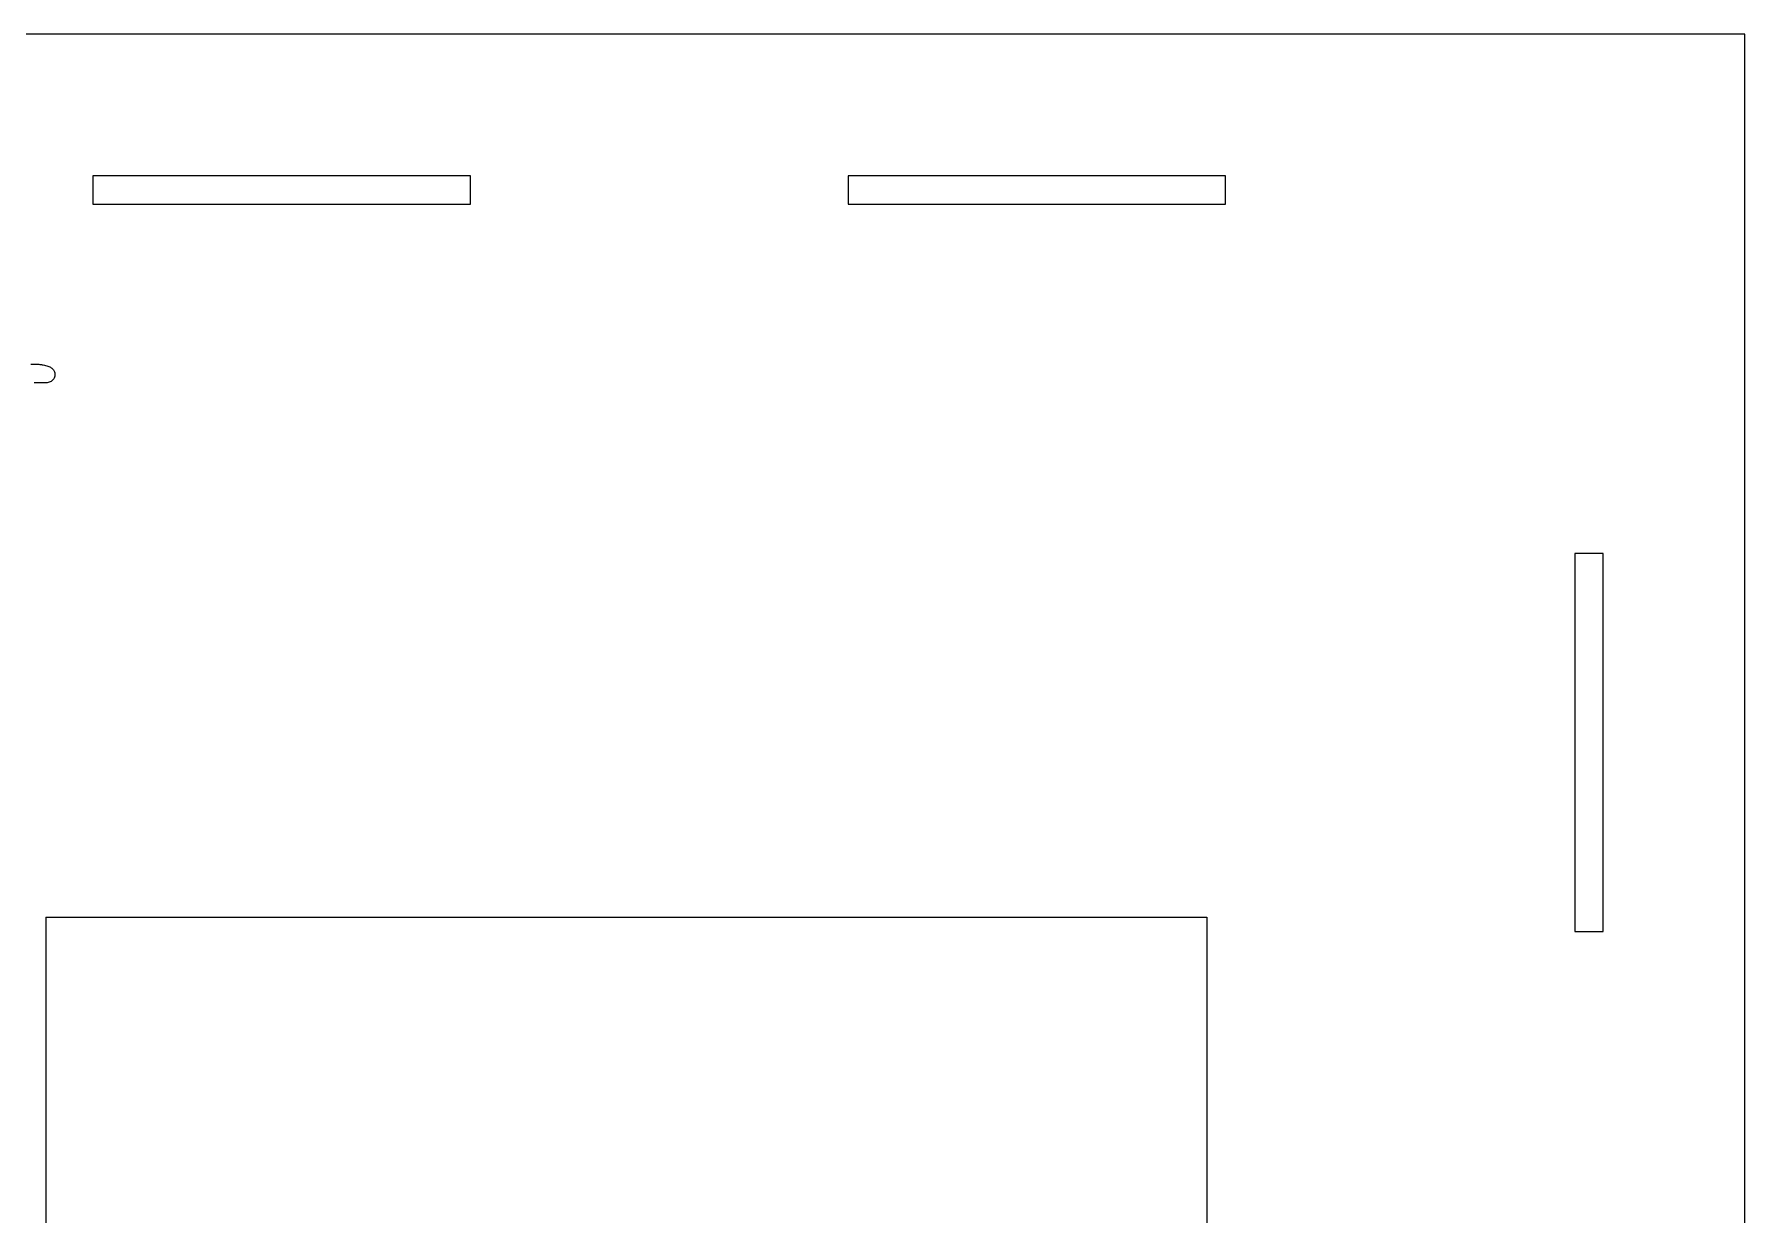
# Paper-space layout '2' of a CAD drawing. Header units: millimetres. Extents: x 1 to 632, y 0 to 1598.
# Drawn here: x 450.7 to 631.9, y 1472.9 to 1597.9 of the extents above; entities that cross this region are included whole.
import ezdxf

# ---------------------------------------------------------------- set-up
doc = ezdxf.new("R2010")
doc.units = ezdxf.units.MM

psp = doc.layouts.new('2')

# ---------------------------------------------------------------- linework, layer by layer
at = {"color": 7, "linetype": 'Continuous', "lineweight": 25}
for p, q in [((631.95, 1597.89), (1.95, 1597.89)), ((631.95, 1347.89), (631.95, 1597.89)), ((496.95, 1582.89), (456.95, 1582.89)), ((456.95, 1582.89), (456.95, 1579.89)), ((496.95, 1579.89), (496.95, 1582.89)), ((576.95, 1582.89), (536.95, 1582.89)), ((536.95, 1582.89), (536.95, 1579.89)), ((576.95, 1579.89), (576.95, 1582.89)), ((456.95, 1579.89), (496.95, 1579.89)), ((536.95, 1579.89), (576.95, 1579.89)), ((451.66, 1560.96), (450.73, 1560.96)), ((613.95, 1542.89), (613.95, 1502.89)), ((616.95, 1542.89), (613.95, 1542.89)), ((616.95, 1502.89), (616.95, 1542.89)), ((451.95, 1504.39), (451.95, 1401.39)), ((451.95, 1504.39), (574.95, 1504.39)), ((574.95, 1504.39), (574.95, 1401.39)), ((613.95, 1502.89), (616.95, 1502.89))]:
    psp.add_line(p, q, dxfattribs=at)
for points, knots in [([(450.37, 1562.96), (450.54, 1562.96), (450.86, 1562.96), (451.29, 1562.93), (451.65, 1562.9), (451.85, 1562.84), (451.94, 1562.82)], [0, 0, 0, 0, 0.324633, 0.598936, 0.823353, 1, 1, 1, 1]), ([(451.94, 1562.82), (452.02, 1562.8), (452.17, 1562.76), (452.36, 1562.67), (452.54, 1562.58), (452.68, 1562.47), (452.78, 1562.34), (452.86, 1562.2), (452.91, 1562.05), (452.92, 1561.94), (452.92, 1561.88)], [0, 0, 0, 0, 0.161691, 0.307466, 0.439521, 0.560651, 0.670864, 0.7784, 0.887092, 1, 1, 1, 1]), ([(452.92, 1561.88), (452.92, 1561.81), (452.91, 1561.67), (452.85, 1561.48), (452.74, 1561.32), (452.6, 1561.18), (452.42, 1561.08), (452.2, 1561.01), (451.95, 1560.96), (451.76, 1560.96), (451.66, 1560.96)], [0, 0, 0, 0, 0.123781, 0.235248, 0.339333, 0.444387, 0.56056, 0.687951, 0.833655, 1, 1, 1, 1])]:
    psp.add_open_spline(points, degree=3, knots=knots, dxfattribs=at)

doc.saveas('drawing.dxf')
